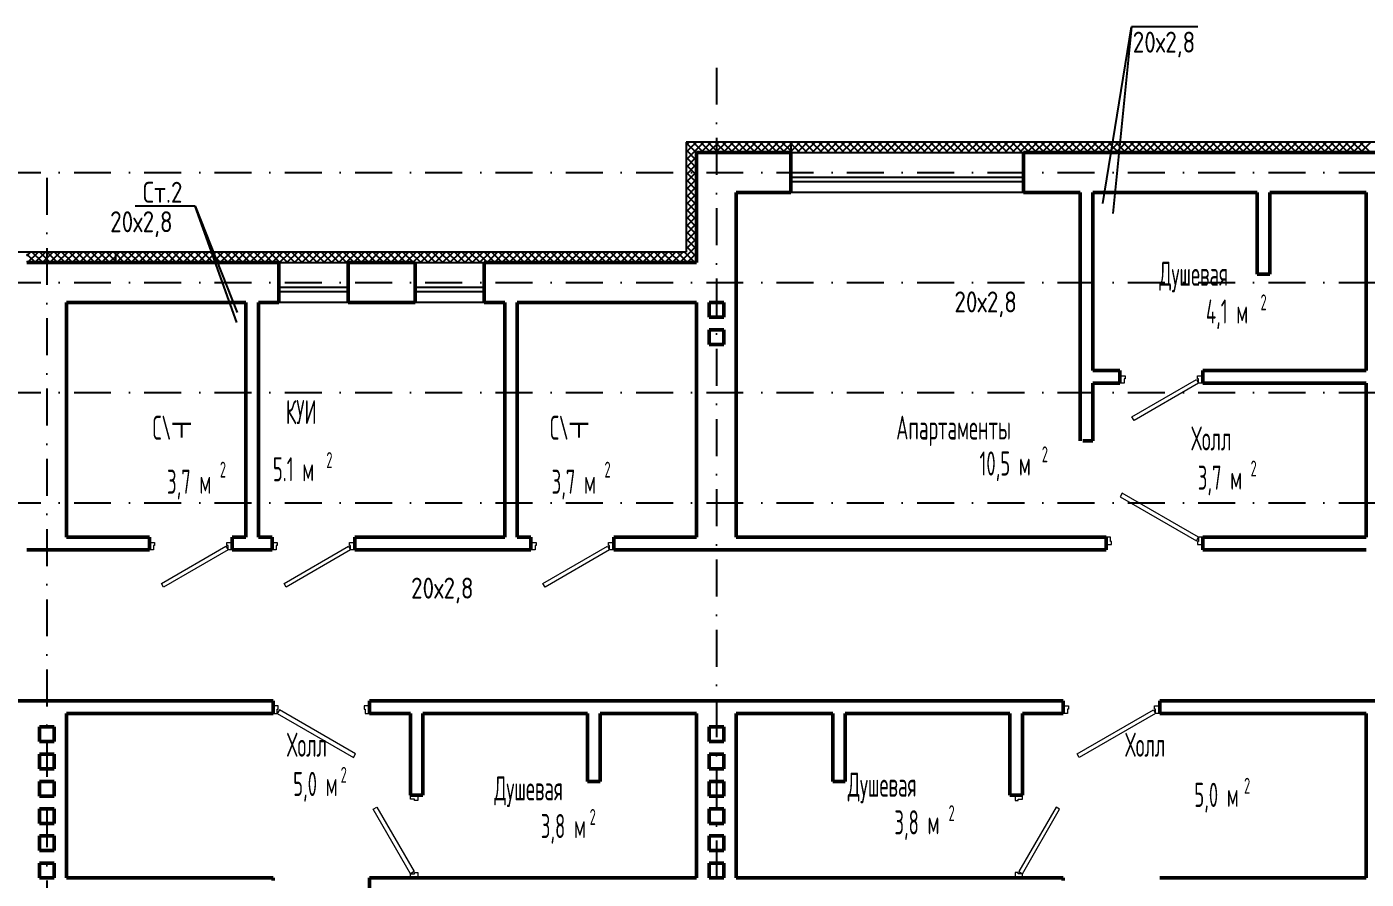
# Model space of a CAD drawing. Extents: x -1560602 to 321118, y -2308202 to -430103.
# Drawn here: x -1528646 to -1515866, y -2277086 to -2268954 of the extents above; entities that cross this region are included whole.
import ezdxf
from ezdxf.enums import TextEntityAlignment as Align

# ---------------------------------------------------------------- set-up
doc = ezdxf.new("R2010")
doc.units = 0
doc.header["$MEASUREMENT"] = 0
doc.linetypes.add('Dot & Dashed', pattern=[670.277762, 352.777767, -176.388884, 0, -141.111112])
doc.linetypes.add('Штрихпунктирная', pattern=[0.670278, 0.352778, -0.176389, 0, -0.141111])
doc.layers.get('0').update_dxf_attribs({"color": 255, "linetype": 'CONTINUOUS'})
for name, color, linetype, lineweight in [('Вентиляция', 2, 'CONTINUOUS', 50), ('Двери', 4, 'CONTINUOUS', 15), ('стены', 5, 'CONTINUOUS', 50)]:
    doc.layers.add(name, color=color, linetype=linetype, lineweight=lineweight)
for name, color, linetype in [('Оси', 253, 'Dot & Dashed'), ('отделка', 240, 'CONTINUOUS'), ('Текст', 7, 'CONTINUOUS'), ('Утеплитель', 6, 'CONTINUOUS')]:
    doc.layers.add(name, color=color, linetype=linetype)
doc.styles.get("Standard").update_dxf_attribs({"font": 'spds.shx', "width": 0.7, "height": 250})

msp = doc.modelspace()

# ---------------------------------------------------------------- linework, layer by layer
at = {"color": 0}
for p, q in [((-1518377.8, -2270641, 0), (-1518104.9, -2268953.8)), ((-1518104.9, -2268953.8), (-1518283.9, -2270735, 0)), ((-1517470.9, -2268953.8), (-1518104.9, -2268953.8)), ((-1527039.9, -2270666, 0), (-1527610.1, -2270666, 0)), ((-1526643.1, -2271774.2, 0), (-1527038.8, -2270666, 0)), ((-1527038.8, -2270666, 0), (-1526639, -2271680.2, 0))]:
    msp.add_line(p, q, dxfattribs=at)
at = {"layer": 'Вентиляция', "color": 0, "ltscale": 100}
for p, q in [((-1522135.7, -2271583.5), (-1521995.7, -2271583.5)), ((-1522135.7, -2271723.5), (-1522135.7, -2271583.5)), ((-1521995.7, -2271583.5), (-1521995.7, -2271723.5)), ((-1521995.7, -2271723.5), (-1522135.7, -2271723.5)), ((-1522135.7, -2271843.5), (-1521995.7, -2271843.5)), ((-1522135.7, -2271983.5), (-1522135.7, -2271843.5)), ((-1521995.7, -2271843.5), (-1521995.7, -2271983.5)), ((-1521995.7, -2271983.5), (-1522135.7, -2271983.5)), ((-1528525.7, -2275633.6), (-1528385.7, -2275633.6)), ((-1528525.7, -2275773.6), (-1528525.7, -2275633.6)), ((-1528385.7, -2275633.6), (-1528385.7, -2275773.6)), ((-1522135.7, -2275633.6), (-1521995.7, -2275633.6)), ((-1522135.7, -2275773.6), (-1522135.7, -2275633.6)), ((-1521995.7, -2275633.6), (-1521995.7, -2275773.6)), ((-1528385.7, -2275773.6), (-1528525.7, -2275773.6)), ((-1521995.7, -2275773.6), (-1522135.7, -2275773.6)), ((-1528525.7, -2275893.6), (-1528385.7, -2275893.6)), ((-1528525.7, -2276033.6), (-1528525.7, -2275893.6)), ((-1528385.7, -2275893.6), (-1528385.7, -2276033.6)), ((-1522135.7, -2275893.6), (-1521995.7, -2275893.6)), ((-1522135.7, -2276033.6), (-1522135.7, -2275893.6)), ((-1521995.7, -2275893.6), (-1521995.7, -2276033.6)), ((-1528385.7, -2276033.6), (-1528525.7, -2276033.6)), ((-1521995.7, -2276033.6), (-1522135.7, -2276033.6)), ((-1528525.7, -2276153.6), (-1528385.7, -2276153.6)), ((-1528525.7, -2276293.6), (-1528525.7, -2276153.6)), ((-1528385.7, -2276153.6), (-1528385.7, -2276293.6)), ((-1522135.7, -2276153.6), (-1521995.7, -2276153.6)), ((-1522135.7, -2276293.6), (-1522135.7, -2276153.6)), ((-1521995.7, -2276153.6), (-1521995.7, -2276293.6)), ((-1528385.7, -2276293.6), (-1528525.7, -2276293.6)), ((-1521995.7, -2276293.6), (-1522135.7, -2276293.6)), ((-1528525.7, -2276413.6), (-1528385.7, -2276413.6)), ((-1528525.7, -2276553.6), (-1528525.7, -2276413.6)), ((-1528385.7, -2276413.6), (-1528385.7, -2276553.6)), ((-1522135.7, -2276413.6), (-1521995.7, -2276413.6)), ((-1522135.7, -2276553.6), (-1522135.7, -2276413.6)), ((-1521995.7, -2276413.6), (-1521995.7, -2276553.6)), ((-1528385.7, -2276553.6), (-1528525.7, -2276553.6)), ((-1521995.7, -2276553.6), (-1522135.7, -2276553.6)), ((-1528525.7, -2276673.6), (-1528385.7, -2276673.6)), ((-1528525.7, -2276813.6), (-1528525.7, -2276673.6)), ((-1528385.7, -2276673.6), (-1528385.7, -2276813.6)), ((-1522135.7, -2276673.6), (-1521995.7, -2276673.6)), ((-1522135.7, -2276813.6), (-1522135.7, -2276673.6)), ((-1521995.7, -2276673.6), (-1521995.7, -2276813.6)), ((-1528385.7, -2276813.6), (-1528525.7, -2276813.6)), ((-1521995.7, -2276813.6), (-1522135.7, -2276813.6)), ((-1528525.7, -2276933.6), (-1528385.7, -2276933.6)), ((-1528525.7, -2277073.6), (-1528525.7, -2276933.6)), ((-1528385.7, -2276933.6), (-1528385.7, -2277073.6)), ((-1522135.7, -2276933.6), (-1521995.7, -2276933.6)), ((-1522135.7, -2277073.6), (-1522135.7, -2276933.6)), ((-1521995.7, -2276933.6), (-1521995.7, -2277073.6)), ((-1528385.7, -2277073.6), (-1528525.7, -2277073.6)), ((-1521995.7, -2277073.6), (-1522135.7, -2277073.6))]:
    msp.add_line(p, q, dxfattribs=at)
at = {"layer": 'Двери', "color": 0, "linetype": 'Continuous'}
for p, q in [((-1518215.7, -2272283.5), (-1518165.7, -2272283.5)), ((-1518165.7, -2272283.5), (-1518165.7, -2272313.5)), ((-1517475.7, -2272313.5), (-1517475.7, -2272283.5)), ((-1517475.7, -2272283.5), (-1517425.7, -2272283.5)), ((-1518175.7, -2272353.5), (-1518215.7, -2272353.5)), ((-1518165.7, -2272313.5), (-1518175.7, -2272313.5)), ((-1518175.7, -2272313.5), (-1518175.7, -2272353.5)), ((-1518100.6, -2272673.9), (-1517485.7, -2272318.9)), ((-1517465.7, -2272353.5), (-1518080.6, -2272708.5)), ((-1517485.7, -2272318.9), (-1517465.7, -2272353.5)), ((-1517465.7, -2272313.5), (-1517475.7, -2272313.5)), ((-1517465.7, -2272353.5), (-1517465.7, -2272313.5)), ((-1517425.7, -2272353.5), (-1517465.7, -2272353.5)), ((-1518080.6, -2272708.5), (-1518100.6, -2272673.9)), ((-1518193.1, -2273403.6), (-1518213.1, -2273438.2)), ((-1517465.7, -2273823.6), (-1518193.1, -2273403.6)), ((-1518213.1, -2273438.2), (-1517485.7, -2273858.2)), ((-1527475.7, -2273873.6), (-1527425.7, -2273873.6)), ((-1527435.7, -2273943.6), (-1527475.7, -2273943.6)), ((-1527425.7, -2273903.6), (-1527435.7, -2273903.6)), ((-1527435.7, -2273903.6), (-1527435.7, -2273943.6)), ((-1527425.7, -2273873.6), (-1527425.7, -2273903.6)), ((-1527360.6, -2274263.9), (-1526745.7, -2273908.9)), ((-1526725.7, -2273943.6), (-1527340.6, -2274298.6)), ((-1526745.7, -2273908.9), (-1526725.7, -2273943.6)), ((-1526735.7, -2273903.6), (-1526735.7, -2273873.6)), ((-1526735.7, -2273873.6), (-1526685.7, -2273873.6)), ((-1526725.7, -2273903.6), (-1526735.7, -2273903.6)), ((-1526725.7, -2273943.6), (-1526725.7, -2273903.6)), ((-1526685.7, -2273943.6), (-1526725.7, -2273943.6)), ((-1526305.7, -2273873.6), (-1526255.7, -2273873.6)), ((-1526265.7, -2273943.6), (-1526305.7, -2273943.6)), ((-1526255.7, -2273903.6), (-1526265.7, -2273903.6)), ((-1526265.7, -2273903.6), (-1526265.7, -2273943.6)), ((-1526255.7, -2273873.6), (-1526255.7, -2273903.6)), ((-1526190.6, -2274263.9), (-1525575.7, -2273908.9)), ((-1525555.7, -2273943.6), (-1526170.6, -2274298.6)), ((-1525575.7, -2273908.9), (-1525555.7, -2273943.6)), ((-1525565.7, -2273903.6), (-1525565.7, -2273873.6)), ((-1525565.7, -2273873.6), (-1525515.7, -2273873.6)), ((-1525555.7, -2273903.6), (-1525565.7, -2273903.6)), ((-1525555.7, -2273943.6), (-1525555.7, -2273903.6)), ((-1525515.7, -2273943.6), (-1525555.7, -2273943.6)), ((-1523835.7, -2273873.6), (-1523785.7, -2273873.6)), ((-1523795.7, -2273943.6), (-1523835.7, -2273943.6)), ((-1523785.7, -2273903.6), (-1523795.7, -2273903.6)), ((-1523795.7, -2273903.6), (-1523795.7, -2273943.6)), ((-1523785.7, -2273873.6), (-1523785.7, -2273903.6)), ((-1523720.6, -2274263.9), (-1523105.7, -2273908.9)), ((-1523085.7, -2273943.6), (-1523700.6, -2274298.6)), ((-1523105.7, -2273908.9), (-1523085.7, -2273943.6)), ((-1523095.7, -2273903.6), (-1523095.7, -2273873.6)), ((-1523095.7, -2273873.6), (-1523045.7, -2273873.6)), ((-1523085.7, -2273903.6), (-1523095.7, -2273903.6)), ((-1523085.7, -2273943.6), (-1523085.7, -2273903.6)), ((-1523045.7, -2273943.6), (-1523085.7, -2273943.6)), ((-1518305.7, -2273823.6), (-1518345.7, -2273823.6)), ((-1518345.7, -2273893.6), (-1518295.7, -2273893.6)), ((-1518305.7, -2273863.6), (-1518305.7, -2273823.6)), ((-1518295.7, -2273863.6), (-1518305.7, -2273863.6)), ((-1518295.7, -2273893.6), (-1518295.7, -2273863.6)), ((-1517485.7, -2273858.2), (-1517465.7, -2273823.6)), ((-1517465.7, -2273863.6), (-1517475.7, -2273863.6)), ((-1517475.7, -2273863.6), (-1517475.7, -2273893.6)), ((-1517475.7, -2273893.6), (-1517425.7, -2273893.6)), ((-1517425.7, -2273823.6), (-1517465.7, -2273823.6)), ((-1517465.7, -2273823.6), (-1517465.7, -2273863.6)), ((-1527340.6, -2274298.6), (-1527360.6, -2274263.9)), ((-1526170.6, -2274298.6), (-1526190.6, -2274263.9)), ((-1523700.6, -2274298.6), (-1523720.6, -2274263.9)), ((-1526245.7, -2275433.6), (-1526295.7, -2275433.6)), ((-1526255.7, -2275503.6), (-1526255.7, -2275463.6)), ((-1526255.7, -2275463.6), (-1526245.7, -2275463.6)), ((-1526235.7, -2275468.9), (-1526255.7, -2275503.6)), ((-1526245.7, -2275463.6), (-1526245.7, -2275433.6)), ((-1525508.3, -2275888.9), (-1526235.7, -2275468.9)), ((-1525375.7, -2275433.6), (-1525425.7, -2275433.6)), ((-1525425.7, -2275433.6), (-1525425.7, -2275463.6)), ((-1525425.7, -2275463.6), (-1525415.7, -2275463.6)), ((-1525415.7, -2275463.6), (-1525415.7, -2275503.6)), ((-1518755.7, -2275433.6), (-1518705.7, -2275433.6)), ((-1518705.7, -2275463.6), (-1518715.7, -2275463.6)), ((-1518715.7, -2275463.6), (-1518715.7, -2275503.6)), ((-1518705.7, -2275433.6), (-1518705.7, -2275463.6)), ((-1518623.2, -2275888.9), (-1517895.7, -2275468.9)), ((-1517895.7, -2275468.9), (-1517875.7, -2275503.6)), ((-1517885.7, -2275463.6), (-1517885.7, -2275433.6)), ((-1517885.7, -2275433.6), (-1517835.7, -2275433.6)), ((-1517875.7, -2275463.6), (-1517885.7, -2275463.6)), ((-1517875.7, -2275503.6), (-1517875.7, -2275463.6)), ((-1526295.7, -2275503.6), (-1526255.7, -2275503.6)), ((-1526255.7, -2275503.6), (-1525528.3, -2275923.6)), ((-1525415.7, -2275503.6), (-1525375.7, -2275503.6)), ((-1518715.7, -2275503.6), (-1518755.7, -2275503.6)), ((-1517875.7, -2275503.6), (-1518603.2, -2275923.6)), ((-1517835.7, -2275503.6), (-1517875.7, -2275503.6)), ((-1525528.3, -2275923.6), (-1525508.3, -2275888.9)), ((-1518603.2, -2275923.6), (-1518623.2, -2275888.9)), ((-1524985.7, -2276323.6), (-1524985.7, -2276283.6)), ((-1524945.7, -2276323.6), (-1524985.7, -2276323.6)), ((-1524945.7, -2276333.6), (-1524945.7, -2276323.6)), ((-1524915.7, -2276333.6), (-1524945.7, -2276333.6)), ((-1524915.7, -2276283.6), (-1524915.7, -2276333.6)), ((-1519215.7, -2276283.6), (-1519215.7, -2276333.6)), ((-1519215.7, -2276333.6), (-1519185.7, -2276333.6)), ((-1519185.7, -2276333.6), (-1519185.7, -2276323.6)), ((-1519185.7, -2276323.6), (-1519145.7, -2276323.6)), ((-1519145.7, -2276323.6), (-1519145.7, -2276283.6)), ((-1525340.7, -2276418.7), (-1525306.1, -2276398.7)), ((-1524985.7, -2277033.6), (-1525340.7, -2276418.7)), ((-1525306.1, -2276398.7), (-1524951.1, -2277013.6)), ((-1518825.4, -2276398.7), (-1519180.4, -2277013.6)), ((-1519145.7, -2277033.6), (-1518790.7, -2276418.7)), ((-1518790.7, -2276418.7), (-1518825.4, -2276398.7)), ((-1524951.1, -2277013.6), (-1524985.7, -2277033.6)), ((-1524985.7, -2277073.6), (-1524985.7, -2277033.6)), ((-1524985.7, -2277033.6), (-1524945.7, -2277033.6)), ((-1524945.7, -2277033.6), (-1524945.7, -2277023.6)), ((-1524945.7, -2277023.6), (-1524915.7, -2277023.6)), ((-1524915.7, -2277023.6), (-1524915.7, -2277073.6)), ((-1519185.7, -2277023.6), (-1519215.7, -2277023.6)), ((-1519215.7, -2277023.6), (-1519215.7, -2277073.6)), ((-1519185.7, -2277033.6), (-1519185.7, -2277023.6)), ((-1519145.7, -2277033.6), (-1519185.7, -2277033.6)), ((-1519180.4, -2277013.6), (-1519145.7, -2277033.6)), ((-1519145.7, -2277073.6), (-1519145.7, -2277033.6))]:
    msp.add_line(p, q, dxfattribs=at)
at = {"layer": 'Оси', "color": 0, "linetype": 'Штрихпунктирная', "lineweight": -3, "ltscale": 1000}
for p, q in [((-1522065.7, -2269343.9), (-1522065.7, -2295548.9)), ((-1556351.1, -2270343.9), (-1508285.7, -2270343.9)), ((-1528455.7, -2270393.9), (-1528455.7, -2295548.9)), ((-1556351.1, -2271393.9), (-1496895.7, -2271393.9)), ((-1556351.1, -2272443.9), (-1496895.7, -2272443.9)), ((-1556351.1, -2273493.9), (-1496895.7, -2273493.9))]:
    msp.add_line(p, q, dxfattribs=at)
at = {"layer": 'отделка', "color": 0, "ltscale": 100}
for p, q in [((-1521355.7, -2270153.5), (-1519135.7, -2270153.5)), ((-1521355.7, -2270388.5), (-1519135.7, -2270388.5)), ((-1521355.7, -2270428.5), (-1519135.7, -2270428.5)), ((-1519135.7, -2270533.5), (-1521355.7, -2270533.5)), ((-1526240.7, -2271203.5), (-1525580.7, -2271203.5)), ((-1524940.7, -2271203.5), (-1524280.7, -2271203.5)), ((-1526240.7, -2271438.5), (-1525580.7, -2271438.5)), ((-1526240.7, -2271478.5), (-1525580.7, -2271478.5)), ((-1524940.7, -2271438.5), (-1524280.7, -2271438.5)), ((-1524940.7, -2271478.5), (-1524280.7, -2271478.5)), ((-1525580.7, -2271583.5), (-1526240.7, -2271583.5)), ((-1524280.7, -2271583.5), (-1524940.7, -2271583.5))]:
    msp.add_line(p, q, dxfattribs=at)
at = {"layer": 'стены', "color": 0, "linetype": 'Continuous'}
for p, q in [((-1522255.7, -2270153.5), (-1522255.7, -2271203.5)), ((-1521355.7, -2270153.5), (-1522255.7, -2270153.5)), ((-1521355.7, -2270153.5), (-1521355.7, -2270223.5)), ((-1521355.7, -2270153.5), (-1521355.7, -2270223.5)), ((-1521355.7, -2270223.5), (-1521355.7, -2270533.5)), ((-1512215.7, -2270153.5), (-1519135.7, -2270153.5)), ((-1519135.7, -2270153.5), (-1519135.7, -2270223.5)), ((-1519135.7, -2270153.5), (-1519135.7, -2270223.5)), ((-1519135.7, -2270223.5), (-1519135.7, -2270533.5)), ((-1521875.7, -2271203.5), (-1521875.7, -2270533.5)), ((-1521875.7, -2270533.5), (-1521355.7, -2270533.5)), ((-1519135.7, -2270533.5), (-1518595.7, -2270533.5)), ((-1518595.7, -2270533.5), (-1518595.7, -2272903.6)), ((-1518475.7, -2272233.5), (-1518475.7, -2270533.5)), ((-1518475.7, -2270533.5), (-1516905.7, -2270533.5)), ((-1516905.7, -2270533.5), (-1516905.7, -2271313.5)), ((-1516785.7, -2271313.5), (-1516785.7, -2270533.5)), ((-1515865.7, -2270533.5), (-1515865.7, -2272233.5)), ((-1515865.7, -2272210.5), (-1515865.7, -2270686.5)), ((-1527800.7, -2271203.5), (-1528645.7, -2271203.5)), ((-1526240.7, -2271203.5), (-1527800.7, -2271203.5)), ((-1526240.7, -2271203.5), (-1526240.7, -2271273.5)), ((-1526240.7, -2271203.5), (-1526240.7, -2271273.5)), ((-1524940.7, -2271203.5), (-1525580.7, -2271203.5)), ((-1525580.7, -2271203.5), (-1525580.7, -2271273.5)), ((-1525580.7, -2271203.5), (-1525580.7, -2271273.5)), ((-1524940.7, -2271203.5), (-1524940.7, -2271273.5)), ((-1524940.7, -2271203.5), (-1524940.7, -2271273.5)), ((-1523380.7, -2271203.5), (-1524280.7, -2271203.5)), ((-1524280.7, -2271203.5), (-1524280.7, -2271273.5)), ((-1524280.7, -2271203.5), (-1524280.7, -2271273.5)), ((-1522255.7, -2271203.5), (-1523380.7, -2271203.5)), ((-1521875.7, -2271713.5), (-1521875.7, -2271203.5)), ((-1526240.7, -2271273.5), (-1526240.7, -2271583.5)), ((-1525580.7, -2271273.5), (-1525580.7, -2271583.5)), ((-1524940.7, -2271273.5), (-1524940.7, -2271583.5)), ((-1524280.7, -2271273.5), (-1524280.7, -2271583.5)), ((-1521875.7, -2271263.6), (-1521875.7, -2273823.6)), ((-1516785.7, -2271313.5), (-1516905.7, -2271313.5)), ((-1528265.7, -2273823.6), (-1528265.7, -2271583.5)), ((-1528265.7, -2271583.5), (-1527800.7, -2271583.5)), ((-1527800.7, -2271583.5), (-1526555.7, -2271583.5)), ((-1526555.7, -2271583.5), (-1526555.7, -2273823.6)), ((-1526435.7, -2273823.6), (-1526435.7, -2271583.5)), ((-1526435.7, -2271583.5), (-1526240.7, -2271583.5)), ((-1525580.7, -2271583.5), (-1524940.7, -2271583.5)), ((-1523965.7, -2271583.5), (-1523380.7, -2271583.5)), ((-1523380.7, -2271583.5), (-1522255.7, -2271583.5)), ((-1522255.7, -2271583.5), (-1522255.7, -2273823.6)), ((-1521875.7, -2273823.6), (-1521875.7, -2271713.5)), ((-1518215.7, -2272233.5), (-1518475.7, -2272233.5)), ((-1515865.7, -2272233.5), (-1517425.7, -2272233.5)), ((-1518475.7, -2272353.5), (-1518215.7, -2272353.5)), ((-1518475.7, -2272903.6), (-1518475.7, -2272353.5)), ((-1517425.7, -2272353.5), (-1515865.7, -2272353.5)), ((-1515865.7, -2272353.5), (-1515865.7, -2273823.6)), ((-1518570.7, -2272903.6), (-1518475.7, -2272903.6)), ((-1528265.7, -2273943.6), (-1528645.7, -2273943.6)), ((-1527475.7, -2273823.6), (-1528265.7, -2273823.6)), ((-1528265.7, -2273943.6), (-1527475.7, -2273943.6)), ((-1526555.7, -2273823.6), (-1526685.7, -2273823.6)), ((-1522255.7, -2273823.6), (-1523045.7, -2273823.6)), ((-1523045.7, -2273943.6), (-1522255.7, -2273943.6)), ((-1522255.7, -2273943.6), (-1521875.7, -2273943.6)), ((-1518345.7, -2273823.6), (-1521875.7, -2273823.6)), ((-1521875.7, -2273943.6), (-1518345.7, -2273943.6)), ((-1515865.7, -2273823.6), (-1517425.7, -2273823.6)), ((-1517425.7, -2273943.6), (-1515865.7, -2273943.6)), ((-1528265.7, -2275383.6), (-1530615.7, -2275383.6)), ((-1526295.7, -2275383.6), (-1528265.7, -2275383.6)), ((-1521875.7, -2275383.6), (-1525375.7, -2275383.6)), ((-1518755.7, -2275383.6), (-1521875.7, -2275383.6)), ((-1515865.7, -2275383.6), (-1517835.7, -2275383.6)), ((-1513515.7, -2275383.6), (-1515865.7, -2275383.6)), ((-1528265.7, -2277073.6), (-1528265.7, -2275503.6)), ((-1528265.7, -2275503.6), (-1526295.7, -2275503.6)), ((-1525375.7, -2275503.6), (-1524985.7, -2275503.6)), ((-1524985.7, -2275503.6), (-1524985.7, -2276283.6)), ((-1524865.7, -2276283.6), (-1524865.7, -2275503.6)), ((-1524865.7, -2275503.6), (-1523295.7, -2275503.6)), ((-1523295.7, -2275503.6), (-1523295.7, -2276153.6)), ((-1523175.7, -2276153.6), (-1523175.7, -2275503.6)), ((-1523175.7, -2275503.6), (-1522255.7, -2275503.6)), ((-1523152.8, -2275503.6), (-1522278.8, -2275503.6)), ((-1522255.8, -2277050.6), (-1522255.8, -2275526.6)), ((-1522255.7, -2275503.6), (-1522255.7, -2277073.6)), ((-1521875.7, -2277073.6), (-1521875.7, -2275503.6)), ((-1521875.7, -2275503.6), (-1520955.7, -2275503.6)), ((-1521875.7, -2277050.6), (-1521875.7, -2275526.6)), ((-1520978.7, -2275503.6), (-1521852.7, -2275503.6)), ((-1520955.7, -2275503.6), (-1520955.7, -2276153.6)), ((-1520835.7, -2276153.6), (-1520835.7, -2275503.6)), ((-1520835.7, -2275503.6), (-1519265.7, -2275503.6)), ((-1519265.7, -2275503.6), (-1519265.7, -2276283.6)), ((-1519145.7, -2276283.6), (-1519145.7, -2275503.6)), ((-1519145.7, -2275503.6), (-1518755.7, -2275503.6)), ((-1517835.7, -2275503.6), (-1515865.7, -2275503.6)), ((-1515865.7, -2275503.6), (-1515865.7, -2277073.6)), ((-1523295.7, -2276153.6), (-1523175.7, -2276153.6)), ((-1520955.7, -2276153.6), (-1520835.7, -2276153.6)), ((-1526295.7, -2277073.6), (-1528265.7, -2277073.6)), ((-1526295.7, -2277098.6), (-1526295.7, -2277073.6)), ((-1524865.7, -2277073.6), (-1525375.7, -2277073.6)), ((-1525375.7, -2277073.6), (-1525375.7, -2277193.6)), ((-1525375.7, -2277073.6), (-1525375.7, -2277073.6)), ((-1522255.7, -2277073.6), (-1524865.7, -2277073.6)), ((-1519265.7, -2277073.6), (-1521875.7, -2277073.6)), ((-1518755.7, -2277073.6), (-1519265.7, -2277073.6)), ((-1518755.7, -2277098.6), (-1518755.7, -2277073.6)), ((-1515865.7, -2277073.6), (-1517835.7, -2277073.6))]:
    msp.add_line(p, q, dxfattribs=at)
at = {"layer": 'стены', "color": 0, "ltscale": 100}
for p, q in [((-1516785.7, -2270533.5), (-1515865.7, -2270533.5)), ((-1524085.7, -2271583.5), (-1524280.7, -2271583.5)), ((-1524085.7, -2273823.6), (-1524085.7, -2271583.5)), ((-1523965.7, -2271583.5), (-1523965.7, -2273823.6)), ((-1518215.7, -2272233.5), (-1518215.7, -2272353.5)), ((-1517425.7, -2272233.5), (-1517425.7, -2272353.5)), ((-1527475.7, -2273823.6), (-1527475.7, -2273943.6)), ((-1526685.7, -2273823.6), (-1526685.7, -2273943.6)), ((-1526305.7, -2273943.6), (-1526685.7, -2273943.6)), ((-1526435.7, -2273823.6), (-1526305.7, -2273823.6)), ((-1526305.7, -2273823.6), (-1526305.7, -2273943.6)), ((-1525515.7, -2273943.6), (-1525515.7, -2273823.6)), ((-1525515.7, -2273823.6), (-1524085.7, -2273823.6)), ((-1523835.7, -2273943.6), (-1525515.7, -2273943.6)), ((-1523965.7, -2273823.6), (-1523835.7, -2273823.6)), ((-1523835.7, -2273823.6), (-1523835.7, -2273943.6)), ((-1523045.7, -2273823.6), (-1523045.7, -2273943.6)), ((-1518345.7, -2273823.6), (-1518345.7, -2273943.6)), ((-1517425.7, -2273823.6), (-1517425.7, -2273943.6)), ((-1526295.7, -2275383.6), (-1526295.7, -2275503.6)), ((-1525375.7, -2275383.6), (-1525375.7, -2275503.6)), ((-1518755.7, -2275383.6), (-1518755.7, -2275503.6)), ((-1517835.7, -2275383.6), (-1517835.7, -2275503.6)), ((-1524985.7, -2276283.6), (-1524865.7, -2276283.6)), ((-1519265.7, -2276283.2), (-1519145.7, -2276283.2)), ((-1524985.7, -2277073.6), (-1524865.7, -2277073.6)), ((-1519265.7, -2277073.2), (-1519145.7, -2277073.2))]:
    msp.add_line(p, q, dxfattribs=at)
at = {"layer": 'Утеплитель', "color": 0, "linetype": 'Continuous'}
for p, q in [((-1522355.7, -2270053.5), (-1522355.7, -2271103.5)), ((-1521355.7, -2270053.5), (-1522355.7, -2270053.5)), ((-1522340.8, -2270072.6), (-1522355.7, -2270057.6)), ((-1522355.7, -2270082.8), (-1522342.9, -2270069.9)), ((-1522355.7, -2270153.5), (-1522311.7, -2270109.5)), ((-1522342.9, -2270069.9), (-1522326.5, -2270053.5)), ((-1522259.8, -2270153.5), (-1522340.8, -2270072.6)), ((-1522311.7, -2270109.5), (-1522255.8, -2270053.5)), ((-1522255.7, -2270086.9), (-1522289.1, -2270053.5)), ((-1522255.7, -2270124.2), (-1522185.1, -2270053.5)), ((-1522189.1, -2270153.5), (-1522255.7, -2270086.9)), ((-1522118.4, -2270153.5), (-1522218.4, -2270053.5)), ((-1522214.4, -2270153.5), (-1522114.4, -2270053.5)), ((-1522047.7, -2270153.5), (-1522147.7, -2270053.5)), ((-1522143.7, -2270153.5), (-1522043.7, -2270053.5)), ((-1521977, -2270153.5), (-1522077, -2270053.5)), ((-1522072.9, -2270153.5), (-1521972.9, -2270053.5)), ((-1521906.2, -2270153.5), (-1522006.2, -2270053.5)), ((-1522002.2, -2270153.5), (-1521902.2, -2270053.5)), ((-1521835.5, -2270153.5), (-1521935.5, -2270053.5)), ((-1521931.5, -2270153.5), (-1521831.5, -2270053.5)), ((-1521764.8, -2270153.5), (-1521864.8, -2270053.5)), ((-1521860.8, -2270153.5), (-1521760.8, -2270053.5)), ((-1521694.1, -2270153.5), (-1521794.1, -2270053.5)), ((-1521790.1, -2270153.5), (-1521690.1, -2270053.5)), ((-1521623.4, -2270153.5), (-1521723.4, -2270053.5)), ((-1521719.4, -2270153.5), (-1521619.4, -2270053.5)), ((-1521552.7, -2270153.5), (-1521652.7, -2270053.5)), ((-1521648.7, -2270153.5), (-1521548.7, -2270053.5)), ((-1521482, -2270153.5), (-1521582, -2270053.5)), ((-1521578, -2270153.5), (-1521478, -2270053.5)), ((-1521411.3, -2270153.5), (-1521511.3, -2270053.5)), ((-1521507.3, -2270153.5), (-1521407.3, -2270053.5)), ((-1521355.7, -2270138.4), (-1521440.6, -2270053.5)), ((-1521436.6, -2270153.5), (-1521355.7, -2270072.7)), ((-1521355.7, -2270067.7), (-1521369.8, -2270053.5)), ((-1521355.7, -2270053.5), (-1521355.7, -2270153.5)), ((-1521355.7, -2270053.5), (-1521355.7, -2270153.5)), ((-1509095.7, -2270053.5), (-1521355.7, -2270053.5)), ((-1521355.7, -2270072.7), (-1521336.6, -2270053.5)), ((-1521355.7, -2270143.4), (-1521265.8, -2270053.5)), ((-1521269.8, -2270153.5), (-1521355.7, -2270067.7)), ((-1521199.1, -2270153.5), (-1521299.1, -2270053.5)), ((-1521295.1, -2270153.5), (-1521195.1, -2270053.5)), ((-1521128.4, -2270153.5), (-1521228.4, -2270053.5)), ((-1521224.4, -2270153.5), (-1521124.4, -2270053.5)), ((-1521057.7, -2270153.5), (-1521157.7, -2270053.5)), ((-1521153.7, -2270153.5), (-1521053.7, -2270053.5)), ((-1520987, -2270153.5), (-1521087, -2270053.5)), ((-1521083, -2270153.5), (-1520983, -2270053.5)), ((-1520916.3, -2270153.5), (-1521016.3, -2270053.5)), ((-1521012.3, -2270153.5), (-1520912.3, -2270053.5)), ((-1520845.6, -2270153.5), (-1520945.6, -2270053.5)), ((-1520941.6, -2270153.5), (-1520841.6, -2270053.5)), ((-1520774.9, -2270153.5), (-1520874.9, -2270053.5)), ((-1520870.9, -2270153.5), (-1520770.9, -2270053.5)), ((-1520704.2, -2270153.5), (-1520804.2, -2270053.5)), ((-1520800.2, -2270153.5), (-1520700.2, -2270053.5)), ((-1520633.5, -2270153.5), (-1520733.5, -2270053.5)), ((-1520729.4, -2270153.5), (-1520629.4, -2270053.5)), ((-1520562.7, -2270153.5), (-1520662.7, -2270053.5)), ((-1520658.7, -2270153.5), (-1520558.7, -2270053.5)), ((-1520492, -2270153.5), (-1520592, -2270053.5)), ((-1520588, -2270153.5), (-1520488, -2270053.5)), ((-1520421.3, -2270153.5), (-1520521.3, -2270053.5)), ((-1520517.3, -2270153.5), (-1520417.3, -2270053.5)), ((-1520350.6, -2270153.5), (-1520450.6, -2270053.5)), ((-1520446.6, -2270153.5), (-1520346.6, -2270053.5)), ((-1520279.9, -2270153.5), (-1520379.9, -2270053.5)), ((-1520375.9, -2270153.5), (-1520275.9, -2270053.5)), ((-1520209.2, -2270153.5), (-1520309.2, -2270053.5)), ((-1520305.2, -2270153.5), (-1520205.2, -2270053.5)), ((-1520138.5, -2270153.5), (-1520238.5, -2270053.5)), ((-1520234.5, -2270153.5), (-1520134.5, -2270053.5)), ((-1520067.8, -2270153.5), (-1520167.8, -2270053.5)), ((-1520163.8, -2270153.5), (-1520063.8, -2270053.5)), ((-1519997.1, -2270153.5), (-1520097.1, -2270053.5)), ((-1520093, -2270153.5), (-1519993, -2270053.5)), ((-1519926.3, -2270153.5), (-1520026.3, -2270053.5)), ((-1520022.3, -2270153.5), (-1519922.3, -2270053.5)), ((-1519855.6, -2270153.5), (-1519955.6, -2270053.5)), ((-1519951.6, -2270153.5), (-1519851.6, -2270053.5)), ((-1519784.9, -2270153.5), (-1519884.9, -2270053.5)), ((-1519880.9, -2270153.5), (-1519780.9, -2270053.5)), ((-1519714.2, -2270153.5), (-1519814.2, -2270053.5)), ((-1519810.2, -2270153.5), (-1519710.2, -2270053.5)), ((-1519643.5, -2270153.5), (-1519743.5, -2270053.5)), ((-1519739.5, -2270153.5), (-1519639.5, -2270053.5)), ((-1519572.8, -2270153.5), (-1519672.8, -2270053.5)), ((-1519668.8, -2270153.5), (-1519568.8, -2270053.5)), ((-1519502.1, -2270153.5), (-1519602.1, -2270053.5)), ((-1519598.1, -2270153.5), (-1519498.1, -2270053.5)), ((-1519431.4, -2270153.5), (-1519531.4, -2270053.5)), ((-1519527.4, -2270153.5), (-1519427.4, -2270053.5)), ((-1519360.7, -2270153.5), (-1519460.7, -2270053.5)), ((-1519456.7, -2270153.5), (-1519356.7, -2270053.5)), ((-1519289.9, -2270153.5), (-1519389.9, -2270053.5)), ((-1519385.9, -2270153.5), (-1519285.9, -2270053.5)), ((-1519219.2, -2270153.5), (-1519319.2, -2270053.5)), ((-1519315.2, -2270153.5), (-1519215.2, -2270053.5)), ((-1519148.5, -2270153.5), (-1519248.5, -2270053.5)), ((-1519244.5, -2270153.5), (-1519144.5, -2270053.5)), ((-1519077.8, -2270153.5), (-1519177.8, -2270053.5)), ((-1519173.8, -2270153.5), (-1519073.8, -2270053.5)), ((-1519007.1, -2270153.5), (-1519107.1, -2270053.5)), ((-1519103.1, -2270153.5), (-1519003.1, -2270053.5)), ((-1518936.4, -2270153.5), (-1519036.4, -2270053.5)), ((-1519032.4, -2270153.5), (-1518932.4, -2270053.5)), ((-1518865.7, -2270153.5), (-1518965.7, -2270053.5)), ((-1518961.7, -2270153.5), (-1518861.7, -2270053.5)), ((-1518795, -2270153.5), (-1518895, -2270053.5)), ((-1518891, -2270153.5), (-1518791, -2270053.5)), ((-1518724.3, -2270153.5), (-1518824.3, -2270053.5)), ((-1518820.3, -2270153.5), (-1518720.3, -2270053.5)), ((-1518653.6, -2270153.5), (-1518753.6, -2270053.5)), ((-1518749.5, -2270153.5), (-1518649.5, -2270053.5)), ((-1518582.8, -2270153.5), (-1518682.8, -2270053.5)), ((-1518678.8, -2270153.5), (-1518578.8, -2270053.5)), ((-1518512.1, -2270153.5), (-1518612.1, -2270053.5)), ((-1518608.1, -2270153.5), (-1518508.1, -2270053.5)), ((-1518441.4, -2270153.5), (-1518541.4, -2270053.5)), ((-1518537.4, -2270153.5), (-1518437.4, -2270053.5)), ((-1518370.7, -2270153.5), (-1518470.7, -2270053.5)), ((-1518466.7, -2270153.5), (-1518366.7, -2270053.5)), ((-1518300, -2270153.5), (-1518400, -2270053.5)), ((-1518396, -2270153.5), (-1518296, -2270053.5)), ((-1518229.3, -2270153.5), (-1518329.3, -2270053.5)), ((-1518325.3, -2270153.5), (-1518225.3, -2270053.5)), ((-1518158.6, -2270153.5), (-1518258.6, -2270053.5)), ((-1518254.6, -2270153.5), (-1518154.6, -2270053.5)), ((-1518087.9, -2270153.5), (-1518187.9, -2270053.5)), ((-1518183.9, -2270153.5), (-1518083.9, -2270053.5)), ((-1518017.2, -2270153.5), (-1518117.2, -2270053.5)), ((-1518113.1, -2270153.5), (-1518013.1, -2270053.5)), ((-1517946.4, -2270153.5), (-1518046.4, -2270053.5)), ((-1518042.4, -2270153.5), (-1517942.4, -2270053.5)), ((-1517875.7, -2270153.5), (-1517975.7, -2270053.5)), ((-1517971.7, -2270153.5), (-1517871.7, -2270053.5)), ((-1517805, -2270153.5), (-1517905, -2270053.5)), ((-1517901, -2270153.5), (-1517801, -2270053.5)), ((-1517734.3, -2270153.5), (-1517834.3, -2270053.5)), ((-1517830.3, -2270153.5), (-1517730.3, -2270053.5)), ((-1517663.6, -2270153.5), (-1517763.6, -2270053.5)), ((-1517759.6, -2270153.5), (-1517659.6, -2270053.5)), ((-1517592.9, -2270153.5), (-1517692.9, -2270053.5)), ((-1517688.9, -2270153.5), (-1517588.9, -2270053.5)), ((-1517522.2, -2270153.5), (-1517622.2, -2270053.5)), ((-1517618.2, -2270153.5), (-1517518.2, -2270053.5)), ((-1517451.5, -2270153.5), (-1517551.5, -2270053.5)), ((-1517547.5, -2270153.5), (-1517447.5, -2270053.5)), ((-1517380.8, -2270153.5), (-1517480.8, -2270053.5)), ((-1517476.8, -2270153.5), (-1517376.8, -2270053.5)), ((-1517310.1, -2270153.5), (-1517410.1, -2270053.5)), ((-1517406, -2270153.5), (-1517306, -2270053.5)), ((-1517239.3, -2270153.5), (-1517339.3, -2270053.5)), ((-1517335.3, -2270153.5), (-1517235.3, -2270053.5)), ((-1517168.6, -2270153.5), (-1517268.6, -2270053.5)), ((-1517264.6, -2270153.5), (-1517164.6, -2270053.5)), ((-1517097.9, -2270153.5), (-1517197.9, -2270053.5)), ((-1517193.9, -2270153.5), (-1517093.9, -2270053.5)), ((-1517027.2, -2270153.5), (-1517127.2, -2270053.5)), ((-1517123.2, -2270153.5), (-1517023.2, -2270053.5)), ((-1516956.5, -2270153.5), (-1517056.5, -2270053.5)), ((-1517052.5, -2270153.5), (-1516952.5, -2270053.5)), ((-1516885.8, -2270153.5), (-1516985.8, -2270053.5)), ((-1516981.8, -2270153.5), (-1516881.8, -2270053.5)), ((-1516815.1, -2270153.5), (-1516915.1, -2270053.5)), ((-1516911.1, -2270153.5), (-1516811.1, -2270053.5)), ((-1516744.4, -2270153.5), (-1516844.4, -2270053.5)), ((-1516840.4, -2270153.5), (-1516740.4, -2270053.5)), ((-1516673.7, -2270153.5), (-1516773.7, -2270053.5)), ((-1516769.6, -2270153.5), (-1516669.6, -2270053.5)), ((-1516602.9, -2270153.5), (-1516702.9, -2270053.5)), ((-1516698.9, -2270153.5), (-1516598.9, -2270053.5)), ((-1516532.2, -2270153.5), (-1516632.2, -2270053.5)), ((-1516628.2, -2270153.5), (-1516528.2, -2270053.5)), ((-1516461.5, -2270153.5), (-1516561.5, -2270053.5)), ((-1516557.5, -2270153.5), (-1516457.5, -2270053.5)), ((-1516390.8, -2270153.5), (-1516490.8, -2270053.5)), ((-1516486.8, -2270153.5), (-1516386.8, -2270053.5)), ((-1516320.1, -2270153.5), (-1516420.1, -2270053.5)), ((-1516416.1, -2270153.5), (-1516316.1, -2270053.5)), ((-1516249.4, -2270153.5), (-1516349.4, -2270053.5)), ((-1516345.4, -2270153.5), (-1516245.4, -2270053.5)), ((-1516178.7, -2270153.5), (-1516278.7, -2270053.5)), ((-1516274.7, -2270153.5), (-1516174.7, -2270053.5)), ((-1516108, -2270153.5), (-1516208, -2270053.5)), ((-1516204, -2270153.5), (-1516104, -2270053.5)), ((-1516037.3, -2270153.5), (-1516137.3, -2270053.5)), ((-1516133.2, -2270153.5), (-1516033.3, -2270053.5)), ((-1515966.5, -2270153.5), (-1516066.5, -2270053.5)), ((-1516062.5, -2270153.5), (-1515962.5, -2270053.5)), ((-1515895.8, -2270153.5), (-1515995.8, -2270053.5)), ((-1515991.8, -2270153.5), (-1515891.8, -2270053.5)), ((-1515825.1, -2270153.5), (-1515925.1, -2270053.5)), ((-1515921.1, -2270153.5), (-1515821.1, -2270053.5)), ((-1522255.7, -2270228.3), (-1522355.7, -2270128.3)), ((-1522355.7, -2270224.2), (-1522280.6, -2270149.1)), ((-1522355.7, -2270294.9), (-1522255.7, -2270194.9)), ((-1522255.7, -2270299), (-1522355.7, -2270199)), ((-1522280.6, -2270149.1), (-1522255.7, -2270124.2)), ((-1521365.8, -2270153.5), (-1521355.7, -2270143.4)), ((-1521340.6, -2270153.5), (-1521355.7, -2270138.4)), ((-1522355.7, -2270365.6), (-1522255.7, -2270265.6)), ((-1522255.7, -2270369.7), (-1522355.7, -2270269.7)), ((-1522355.7, -2270436.3), (-1522255.7, -2270336.3)), ((-1522255.7, -2270440.4), (-1522355.7, -2270340.4)), ((-1522355.7, -2270507.1), (-1522255.7, -2270407.1)), ((-1522255.7, -2270511.2), (-1522355.7, -2270411.2)), ((-1522355.7, -2270577.8), (-1522255.7, -2270477.8)), ((-1522255.7, -2270581.9), (-1522355.7, -2270481.9)), ((-1522355.7, -2270648.5), (-1522255.7, -2270548.5)), ((-1522255.7, -2270652.6), (-1522355.7, -2270552.6)), ((-1522355.7, -2270719.2), (-1522255.7, -2270619.2)), ((-1522255.7, -2270723.3), (-1522355.7, -2270623.3)), ((-1522355.7, -2270789.9), (-1522255.7, -2270689.9)), ((-1522255.7, -2270794), (-1522355.7, -2270694)), ((-1522355.7, -2270860.6), (-1522255.7, -2270760.6)), ((-1522255.7, -2270864.7), (-1522355.7, -2270764.7)), ((-1522355.7, -2270931.3), (-1522255.7, -2270831.3)), ((-1522255.7, -2270935.4), (-1522355.7, -2270835.4)), ((-1522355.7, -2271002), (-1522255.7, -2270902)), ((-1522255.7, -2271006.1), (-1522355.7, -2270906.1)), ((-1522355.7, -2271072.7), (-1522255.7, -2270972.7)), ((-1522255.7, -2271076.8), (-1522355.7, -2270976.8)), ((-1527800.7, -2271103.5), (-1528745.7, -2271103.5)), ((-1528645.7, -2271140.2), (-1528609.1, -2271103.5)), ((-1528563.7, -2271203.5), (-1528645.7, -2271121.5)), ((-1528638.4, -2271203.5), (-1528538.4, -2271103.5)), ((-1528493, -2271203.5), (-1528593, -2271103.5)), ((-1528567.7, -2271203.5), (-1528467.7, -2271103.5)), ((-1528422.3, -2271203.5), (-1528522.3, -2271103.5)), ((-1528497, -2271203.5), (-1528397, -2271103.5)), ((-1528351.6, -2271203.5), (-1528451.6, -2271103.5)), ((-1528426.2, -2271203.5), (-1528326.2, -2271103.5)), ((-1528280.9, -2271203.5), (-1528380.9, -2271103.5)), ((-1528355.5, -2271203.5), (-1528255.5, -2271103.5)), ((-1528210.2, -2271203.5), (-1528310.2, -2271103.5)), ((-1528284.8, -2271203.5), (-1528184.8, -2271103.5)), ((-1528139.4, -2271203.5), (-1528239.4, -2271103.5)), ((-1528214.1, -2271203.5), (-1528114.1, -2271103.5)), ((-1528068.7, -2271203.5), (-1528168.7, -2271103.5)), ((-1528143.4, -2271203.5), (-1528043.4, -2271103.5)), ((-1527998, -2271203.5), (-1528098, -2271103.5)), ((-1528072.7, -2271203.5), (-1527972.7, -2271103.5)), ((-1527927.3, -2271203.5), (-1528027.3, -2271103.5)), ((-1528002, -2271203.5), (-1527902, -2271103.5)), ((-1527856.6, -2271203.5), (-1527956.6, -2271103.5)), ((-1527931.3, -2271203.5), (-1527831.3, -2271103.5)), ((-1527800.7, -2271188.7), (-1527885.9, -2271103.5)), ((-1527800.7, -2271118), (-1527815.2, -2271103.5)), ((-1527800.7, -2271103.5), (-1527800.7, -2271203.5)), ((-1527800.7, -2271103.5), (-1527800.7, -2271203.5)), ((-1522355.7, -2271103.5), (-1527800.7, -2271103.5)), ((-1527800.7, -2271143.7), (-1527760.6, -2271103.5)), ((-1527715.2, -2271203.5), (-1527800.7, -2271118)), ((-1527789.9, -2271203.5), (-1527689.9, -2271103.5)), ((-1527644.5, -2271203.5), (-1527744.5, -2271103.5)), ((-1527719.1, -2271203.5), (-1527619.1, -2271103.5)), ((-1527573.8, -2271203.5), (-1527673.8, -2271103.5)), ((-1527648.4, -2271203.5), (-1527548.4, -2271103.5)), ((-1527503, -2271203.5), (-1527603, -2271103.5)), ((-1527577.7, -2271203.5), (-1527477.7, -2271103.5)), ((-1527432.3, -2271203.5), (-1527532.3, -2271103.5)), ((-1527507, -2271203.5), (-1527407, -2271103.5)), ((-1527361.6, -2271203.5), (-1527461.6, -2271103.5)), ((-1527436.3, -2271203.5), (-1527336.3, -2271103.5)), ((-1527290.9, -2271203.5), (-1527390.9, -2271103.5)), ((-1527365.6, -2271203.5), (-1527265.6, -2271103.5)), ((-1527220.2, -2271203.5), (-1527320.2, -2271103.5)), ((-1527294.9, -2271203.5), (-1527194.9, -2271103.5)), ((-1527149.5, -2271203.5), (-1527249.5, -2271103.5)), ((-1527224.2, -2271203.5), (-1527124.2, -2271103.5)), ((-1527078.8, -2271203.5), (-1527178.8, -2271103.5)), ((-1527153.5, -2271203.5), (-1527053.5, -2271103.5)), ((-1527008.1, -2271203.5), (-1527108.1, -2271103.5)), ((-1527082.7, -2271203.5), (-1526982.7, -2271103.5)), ((-1526937.4, -2271203.5), (-1527037.4, -2271103.5)), ((-1527012, -2271203.5), (-1526912, -2271103.5)), ((-1526866.7, -2271203.5), (-1526966.7, -2271103.5)), ((-1526941.3, -2271203.5), (-1526841.3, -2271103.5)), ((-1526795.9, -2271203.5), (-1526895.9, -2271103.5)), ((-1526870.6, -2271203.5), (-1526770.6, -2271103.5)), ((-1526725.2, -2271203.5), (-1526825.2, -2271103.5)), ((-1526799.9, -2271203.5), (-1526699.9, -2271103.5)), ((-1526654.5, -2271203.5), (-1526754.5, -2271103.5)), ((-1526729.2, -2271203.5), (-1526629.2, -2271103.5)), ((-1526583.8, -2271203.5), (-1526683.8, -2271103.5)), ((-1526658.5, -2271203.5), (-1526558.5, -2271103.5)), ((-1526513.1, -2271203.5), (-1526613.1, -2271103.5)), ((-1526587.8, -2271203.5), (-1526487.8, -2271103.5)), ((-1526442.4, -2271203.5), (-1526542.4, -2271103.5)), ((-1526517.1, -2271203.5), (-1526417.1, -2271103.5)), ((-1526371.7, -2271203.5), (-1526471.7, -2271103.5)), ((-1526446.3, -2271203.5), (-1526346.3, -2271103.5)), ((-1526301, -2271203.5), (-1526401, -2271103.5)), ((-1526375.6, -2271203.5), (-1526275.6, -2271103.5)), ((-1526230.3, -2271203.5), (-1526330.3, -2271103.5)), ((-1526304.9, -2271203.5), (-1526204.9, -2271103.5)), ((-1526159.5, -2271203.5), (-1526259.5, -2271103.5)), ((-1526234.2, -2271203.5), (-1526134.2, -2271103.5)), ((-1526088.8, -2271203.5), (-1526188.8, -2271103.5)), ((-1526163.5, -2271203.5), (-1526063.5, -2271103.5)), ((-1526018.1, -2271203.5), (-1526118.1, -2271103.5)), ((-1526092.8, -2271203.5), (-1525992.8, -2271103.5)), ((-1525947.4, -2271203.5), (-1526047.4, -2271103.5)), ((-1526022.1, -2271203.5), (-1525922.1, -2271103.5)), ((-1525876.7, -2271203.5), (-1525976.7, -2271103.5)), ((-1525951.4, -2271203.5), (-1525851.4, -2271103.5)), ((-1525806, -2271203.5), (-1525906, -2271103.5)), ((-1525880.7, -2271203.5), (-1525780.7, -2271103.5)), ((-1525735.3, -2271203.5), (-1525835.3, -2271103.5)), ((-1525810, -2271203.5), (-1525710, -2271103.5)), ((-1525664.6, -2271203.5), (-1525764.6, -2271103.5)), ((-1525739.2, -2271203.5), (-1525639.2, -2271103.5)), ((-1525593.9, -2271203.5), (-1525693.9, -2271103.5)), ((-1525668.5, -2271203.5), (-1525568.5, -2271103.5)), ((-1525523.1, -2271203.5), (-1525623.1, -2271103.5)), ((-1525597.8, -2271203.5), (-1525497.8, -2271103.5)), ((-1525452.4, -2271203.5), (-1525552.4, -2271103.5)), ((-1525527.1, -2271203.5), (-1525427.1, -2271103.5)), ((-1525381.7, -2271203.5), (-1525481.7, -2271103.5)), ((-1525456.4, -2271203.5), (-1525356.4, -2271103.5)), ((-1525311, -2271203.5), (-1525411, -2271103.5)), ((-1525385.7, -2271203.5), (-1525285.7, -2271103.5)), ((-1525240.3, -2271203.5), (-1525340.3, -2271103.5)), ((-1525315, -2271203.5), (-1525215, -2271103.5)), ((-1525169.6, -2271203.5), (-1525269.6, -2271103.5)), ((-1525244.3, -2271203.5), (-1525144.3, -2271103.5)), ((-1525098.9, -2271203.5), (-1525198.9, -2271103.5)), ((-1525173.6, -2271203.5), (-1525073.6, -2271103.5)), ((-1525028.2, -2271203.5), (-1525128.2, -2271103.5)), ((-1525102.8, -2271203.5), (-1525002.8, -2271103.5)), ((-1524957.5, -2271203.5), (-1525057.5, -2271103.5)), ((-1525032.1, -2271203.5), (-1524932.1, -2271103.5)), ((-1524886.8, -2271203.5), (-1524986.8, -2271103.5)), ((-1524961.4, -2271203.5), (-1524861.4, -2271103.5)), ((-1524816, -2271203.5), (-1524916, -2271103.5)), ((-1524890.7, -2271203.5), (-1524790.7, -2271103.5)), ((-1524745.3, -2271203.5), (-1524845.3, -2271103.5)), ((-1524820, -2271203.5), (-1524720, -2271103.5)), ((-1524674.6, -2271203.5), (-1524774.6, -2271103.5)), ((-1524749.3, -2271203.5), (-1524649.3, -2271103.5)), ((-1524603.9, -2271203.5), (-1524703.9, -2271103.5)), ((-1524678.6, -2271203.5), (-1524578.6, -2271103.5)), ((-1524533.2, -2271203.5), (-1524633.2, -2271103.5)), ((-1524607.9, -2271203.5), (-1524507.9, -2271103.5)), ((-1524462.5, -2271203.5), (-1524562.5, -2271103.5)), ((-1524537.2, -2271203.5), (-1524437.2, -2271103.5)), ((-1524391.8, -2271203.5), (-1524491.8, -2271103.5)), ((-1524466.4, -2271203.5), (-1524366.4, -2271103.5)), ((-1524321.1, -2271203.5), (-1524421.1, -2271103.5)), ((-1524395.7, -2271203.5), (-1524295.7, -2271103.5)), ((-1524250.4, -2271203.5), (-1524350.4, -2271103.5)), ((-1524325, -2271203.5), (-1524225, -2271103.5)), ((-1524179.6, -2271203.5), (-1524279.6, -2271103.5)), ((-1524254.3, -2271203.5), (-1524154.3, -2271103.5)), ((-1524108.9, -2271203.5), (-1524208.9, -2271103.5)), ((-1524183.6, -2271203.5), (-1524083.6, -2271103.5)), ((-1524038.2, -2271203.5), (-1524138.2, -2271103.5)), ((-1524112.9, -2271203.5), (-1524012.9, -2271103.5)), ((-1523967.5, -2271203.5), (-1524067.5, -2271103.5)), ((-1524042.2, -2271203.5), (-1523942.2, -2271103.5)), ((-1523896.8, -2271203.5), (-1523996.8, -2271103.5)), ((-1523971.5, -2271203.5), (-1523871.5, -2271103.5)), ((-1523826.1, -2271203.5), (-1523926.1, -2271103.5)), ((-1523900.8, -2271203.5), (-1523800.8, -2271103.5)), ((-1523755.4, -2271203.5), (-1523855.4, -2271103.5)), ((-1523830.1, -2271203.5), (-1523730.1, -2271103.5)), ((-1523684.7, -2271203.5), (-1523784.7, -2271103.5)), ((-1523759.3, -2271203.5), (-1523659.3, -2271103.5)), ((-1523614, -2271203.5), (-1523714, -2271103.5)), ((-1523688.6, -2271203.5), (-1523588.6, -2271103.5)), ((-1523543.2, -2271203.5), (-1523643.3, -2271103.5)), ((-1523617.9, -2271203.5), (-1523517.9, -2271103.5)), ((-1523472.5, -2271203.5), (-1523572.5, -2271103.5)), ((-1523547.2, -2271203.5), (-1523447.2, -2271103.5)), ((-1523401.8, -2271203.5), (-1523501.8, -2271103.5)), ((-1523476.5, -2271203.5), (-1523376.5, -2271103.5)), ((-1523331.1, -2271203.5), (-1523431.1, -2271103.5)), ((-1523405.8, -2271203.5), (-1523305.8, -2271103.5)), ((-1523260.4, -2271203.5), (-1523360.4, -2271103.5)), ((-1523335.1, -2271203.5), (-1523235.1, -2271103.5)), ((-1523189.7, -2271203.5), (-1523289.7, -2271103.5)), ((-1523264.4, -2271203.5), (-1523164.4, -2271103.5)), ((-1523119, -2271203.5), (-1523219, -2271103.5)), ((-1523193.7, -2271203.5), (-1523093.7, -2271103.5)), ((-1523048.3, -2271203.5), (-1523148.3, -2271103.5)), ((-1523122.9, -2271203.5), (-1523022.9, -2271103.5)), ((-1522977.6, -2271203.5), (-1523077.6, -2271103.5)), ((-1523052.2, -2271203.5), (-1522952.2, -2271103.5)), ((-1522906.9, -2271203.5), (-1523006.9, -2271103.5)), ((-1522981.5, -2271203.5), (-1522881.5, -2271103.5)), ((-1522836.1, -2271203.5), (-1522936.1, -2271103.5)), ((-1522910.8, -2271203.5), (-1522810.8, -2271103.5)), ((-1522765.4, -2271203.5), (-1522865.4, -2271103.5)), ((-1522840.1, -2271203.5), (-1522740.1, -2271103.5)), ((-1522694.7, -2271203.5), (-1522794.7, -2271103.5)), ((-1522769.4, -2271203.5), (-1522669.4, -2271103.5)), ((-1522624, -2271203.5), (-1522724, -2271103.5)), ((-1522698.7, -2271203.5), (-1522598.7, -2271103.5)), ((-1522553.3, -2271203.5), (-1522653.3, -2271103.5)), ((-1522628, -2271203.5), (-1522528, -2271103.5)), ((-1522482.6, -2271203.5), (-1522582.6, -2271103.5)), ((-1522557.3, -2271203.5), (-1522457.3, -2271103.5)), ((-1522411.9, -2271203.5), (-1522511.9, -2271103.5)), ((-1522486.6, -2271203.5), (-1522386.6, -2271103.5)), ((-1522341.2, -2271203.5), (-1522441.2, -2271103.5)), ((-1522415.8, -2271203.5), (-1522335.8, -2271123.5)), ((-1522270.5, -2271203.5), (-1522370.5, -2271103.5)), ((-1522255.7, -2271147.5), (-1522355.7, -2271047.5)), ((-1522335.8, -2271123.5), (-1522255.7, -2271043.4)), ((-1522300.4, -2271158.9), (-1522255.7, -2271114.2)), ((-1528634.4, -2271203.5), (-1528645.7, -2271192.2)), ((-1527860.6, -2271203.5), (-1527800.7, -2271143.7)), ((-1527785.9, -2271203.5), (-1527800.7, -2271188.7)), ((-1522345.1, -2271203.5), (-1522300.4, -2271158.9)), ((-1522274.4, -2271203.5), (-1522265.1, -2271194.2)), ((-1522265.1, -2271194.2), (-1522255.7, -2271184.9))]:
    msp.add_line(p, q, dxfattribs=at)

# ---------------------------------------------------------------- texts
at = {"color": 0}
for p in [(-1518093.5, -2269200), (-1527850.8, -2270913.8), (-1519795.5, -2271678.5), (-1524979.6, -2274408.8, 0)]:
    msp.add_text('20х2,8', height=200, dxfattribs=at).set_placement(p)
msp.add_text('Ст.2', height=200, dxfattribs=at).set_placement((-1527349.6, -2270532.3, 0), align=Align.MIDDLE_CENTER)
at = {"layer": 'Текст', "color": 0, "linetype": 'Continuous', "width": 0.7}
for s, height, p in [('Душевая', 230, (-1517840.2, -2271425.1)), ('2', 151.8, (-1516874, -2271658.4)), ('4,1 м', 230, (-1517395.3, -2271784.9)), ('КУИ', 230, (-1526173.7, -2272744.4)), ('С\\ￓ', 230, (-1527445.5, -2272894)), ('С\\ￓ', 230, (-1523653.6, -2272894)), ('Апартаменты', 230, (-1520350.6, -2272891.5)), ('Холл', 230, (-1517534.1, -2272996.3)), ('2', 151.8, (-1525787.4, -2273163.3)), ('10,5 м', 230, (-1519555.1, -2273235.1)), ('2', 151.8, (-1518961, -2273108.6)), ('3,7 м', 230, (-1527307.7, -2273408.8)), ('2', 151.8, (-1526803.5, -2273254.4)), ('5.1 м', 230, (-1526298, -2273289.8)), ('3,7 м', 230, (-1523637.9, -2273408.8)), ('2', 151.8, (-1523133.8, -2273254.4)), ('3,7 м', 230, (-1517472.6, -2273370.3)), ('2', 151.8, (-1516968.9, -2273243.8)), ('Холл', 230, (-1526163.2, -2275918.3)), ('Холл', 230, (-1518164.8, -2275918.3)), ('5,0 м', 230, (-1526104.2, -2276292.2)), ('2', 151.8, (-1525650.5, -2276165.7)), ('Душевая', 230, (-1524186.1, -2276334.2)), ('Душевая', 230, (-1520812.5, -2276298.7)), ('5,0 м', 230, (-1517506, -2276396.5)), ('2', 151.8, (-1517031, -2276270)), ('3,8 м', 230, (-1523741.2, -2276694)), ('2', 151.8, (-1523274.6, -2276567.5)), ('3,8 м', 230, (-1520367.6, -2276658.5)), ('2', 151.8, (-1519850.5, -2276532))]:
    msp.add_text(s, height=height, dxfattribs=at).set_placement(p)

doc.saveas('drawing.dxf')
